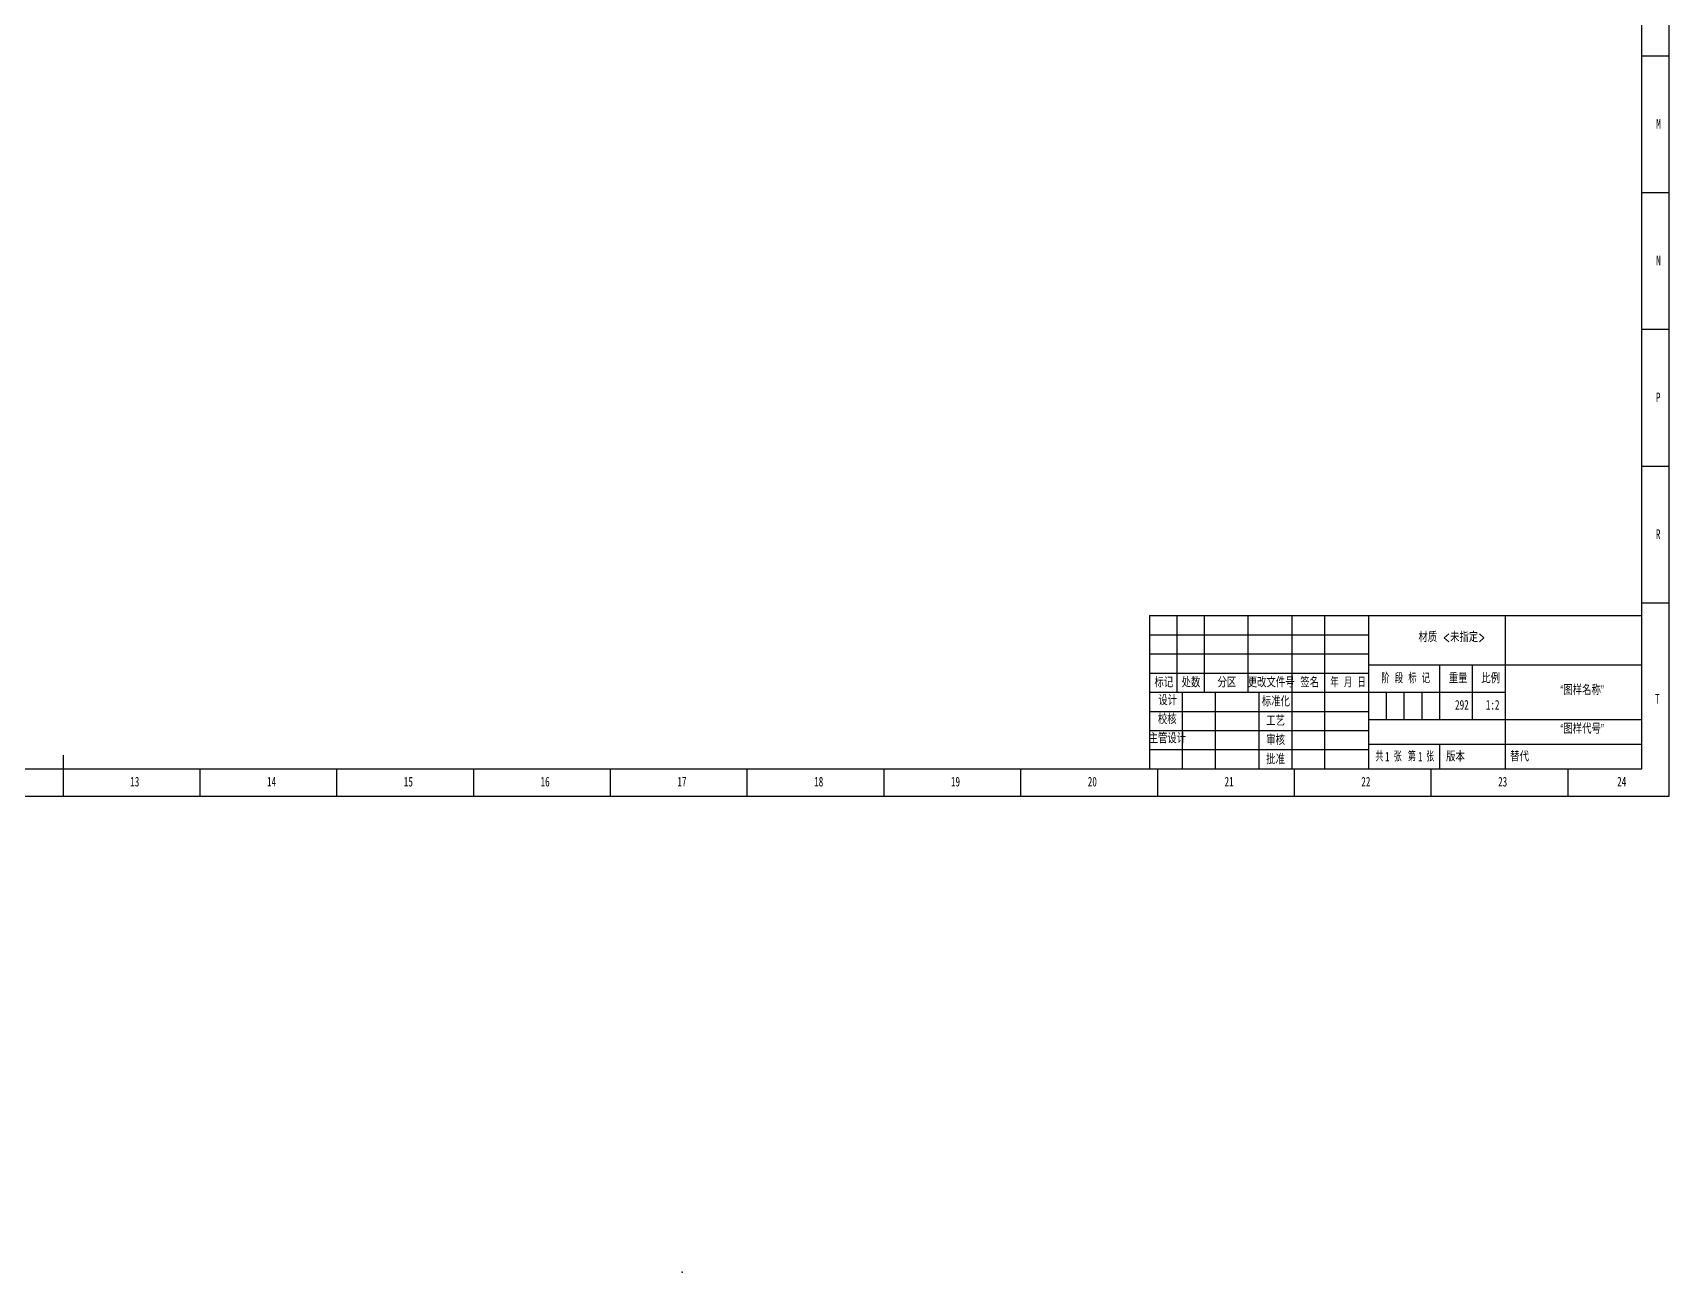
# Model space of a CAD drawing. Header units: millimetres. Extents: x 0 to 2378, y -348 to 1682.
# Drawn here: x 1182 to 2378, y -348 to 558 of the extents above; entities that cross this region are included whole.
import ezdxf

# ---------------------------------------------------------------- set-up
doc = ezdxf.new("R2010")
doc.units = ezdxf.units.MM
doc.header["$LTSCALE"] = 2
doc.header["$PDSIZE"] = -1
for name, color, linetype in [('10', 7, 'Continuous'), ('5', 7, 'Continuous'), ('9', 7, 'Continuous'), ('SLD-0', 7, 'Continuous')]:
    doc.layers.add(name, color=color, linetype=linetype)
doc.styles.add('SLDTEXTSTYLE0', font='TXT', dxfattribs={"width": 0.7, "bigfont": 'bigfont'})
doc.styles.add('SLDTEXTSTYLE1', font='TXT', dxfattribs={"width": 0.6, "bigfont": 'bigfont'})
doc.styles.add('SLDTEXTSTYLE2', font='TXT', dxfattribs={"width": 0.614286, "bigfont": 'bigfont'})
doc.styles.add('SLDTEXTSTYLE3', font='TXT', dxfattribs={"width": 0.62, "bigfont": 'bigfont'})
doc.styles.add('SLDTEXTSTYLE5', font='TXT', dxfattribs={"width": 0.7})

msp = doc.modelspace()

# ---------------------------------------------------------------- linework, layer by layer
at = {"color": 7, "linetype": 'Continuous'}
for q in [(1656.1, -348), (1656.3, -347.6)]:
    msp.add_line((1656.3, -348), q, dxfattribs=at)
msp.add_point((1656.3, -348), dxfattribs=at)
at = {"layer": '5', "color": 7}
for p, q in [((2378, 0), (2378, 1682)), ((1998, 118), (2158, 118)), ((1998, 104), (2158, 104)), ((2171, 76), (2171, 56)), ((2184, 76), (2184, 56)), ((2197, 76), (2197, 56)), ((0, 0), (2378, 0))]:
    msp.add_line(p, q, dxfattribs=at)
at = {"layer": '5', "color": 7, "lineweight": 25}
for p, q in [((2358, 20), (2358, 1662.1)), ((1998, 132), (2358, 132)), ((1998, 132), (1998, 20)), ((2018, 132), (2018, 76)), ((2038, 132), (2038, 76)), ((2070, 132), (2070, 76)), ((2102, 132), (2102, 20)), ((2126, 132), (2126, 20)), ((2158, 132), (2158, 20)), ((2258, 132), (2258, 76)), ((2158, 96), (2358, 96)), ((2210, 96), (2210, 56)), ((2234, 96), (2234, 56)), ((1998, 90), (2158, 90)), ((1998, 76), (2258, 76)), ((2022, 76), (2022, 20)), ((2046, 76), (2046, 20)), ((2078, 76), (2078, 20)), ((2258, 76), (2258, 20)), ((1998, 62), (2158, 62)), ((1998, 48), (2158, 48)), ((2158, 56), (2358, 56)), ((2158, 38), (2358, 38)), ((1998, 34), (2158, 34)), ((0, 20), (2358, 20))]:
    msp.add_line(p, q, dxfattribs=at)
at = {"layer": '5'}
for p, q in [((2378, 541), (2358, 541)), ((2378, 441), (2358, 441)), ((2378, 341), (2358, 341)), ((2378, 241), (2358, 241)), ((2378, 141), (2358, 141)), ((1304, 0), (1304, 20)), ((1404, 0), (1404, 20)), ((1504, 0), (1504, 20)), ((1604, 0), (1604, 20)), ((1704, 0), (1704, 20)), ((1804, 0), (1804, 20)), ((1904, 0), (1904, 20)), ((2004, 0), (2004, 20)), ((2104, 0), (2104, 20)), ((2204, 0), (2204, 20)), ((2304, 0), (2304, 20))]:
    msp.add_line(p, q, dxfattribs=at)
at = {"layer": '5', "lineweight": 25}
for p, q in [((2210, 38), (2210, 20)), ((1204, 0), (1204, 30))]:
    msp.add_line(p, q, dxfattribs=at)

# ---------------------------------------------------------------- texts
at = {"layer": '10', "char_height": 7}
for s, insert, attachment_point, style in [('M', (2370.2, 495), 2, 'SLDTEXTSTYLE5'), ('N', (2370.1, 395), 2, 'SLDTEXTSTYLE5'), ('P', (2369.9, 295), 2, 'SLDTEXTSTYLE5'), ('R', (2369.9, 195), 2, 'SLDTEXTSTYLE5'), ('材质 <未指定>', (2219, 119.7), 2, 'SLDTEXTSTYLE0'), ('“图样名称”', (2314.3, 81), 2, 'SLDTEXTSTYLE0'), ('T', (2369.3, 74.6), 2, 'SLDTEXTSTYLE5'), ('校核', (2011, 59.7), 2, 'SLDTEXTSTYLE0'), ('292', (2226.4, 70.3), 2, 'SLDTEXTSTYLE5'), ('“图样代号”', (2314.3, 52.7), 2, 'SLDTEXTSTYLE0'), ('主管设计', (2011.1, 45.7), 2, 'SLDTEXTSTYLE0'), ('1', (2170.2, 32.4), 1, 'SLDTEXTSTYLE5'), ('1', (2194.3, 32.4), 1, 'SLDTEXTSTYLE5'), ('13', (1256.2, 14.1), 2, 'SLDTEXTSTYLE5'), ('14', (1356.2, 14.1), 2, 'SLDTEXTSTYLE5'), ('15', (1456.2, 14.1), 2, 'SLDTEXTSTYLE5'), ('16', (1556.2, 14.1), 2, 'SLDTEXTSTYLE5'), ('17', (1656.2, 14.1), 2, 'SLDTEXTSTYLE5'), ('18', (1756.2, 14.1), 2, 'SLDTEXTSTYLE5'), ('19', (1856.2, 14.1), 2, 'SLDTEXTSTYLE5'), ('20', (1956.2, 14.1), 2, 'SLDTEXTSTYLE5'), ('21', (2056.2, 14.1), 2, 'SLDTEXTSTYLE5'), ('22', (2156.2, 14.1), 2, 'SLDTEXTSTYLE5'), ('23', (2256.2, 14.1), 2, 'SLDTEXTSTYLE5'), ('24', (2343.2, 14.1), 2, 'SLDTEXTSTYLE5')]:
    msp.add_mtext(s, dxfattribs=dict(at, insert=insert, attachment_point=attachment_point, style=style))
at = {"layer": '10', "color": 7, "insert": (2221.7, 32.4), "char_height": 7, "attachment_point": 2, "style": 'SLDTEXTSTYLE0'}
msp.add_mtext('版本', dxfattribs=at)
at = {"layer": '9', "color": 7, "char_height": 7, "attachment_point": 2}
for s, insert, style in [('标记', (2008.5, 86.6), 'SLDTEXTSTYLE0'), ('处数', (2028.3, 86.6), 'SLDTEXTSTYLE0'), ('分区', (2054.6, 86.6), 'SLDTEXTSTYLE0'), ('更改文件号', (2087, 86.6), 'SLDTEXTSTYLE0'), ('签名', (2115.1, 86.6), 'SLDTEXTSTYLE0'), ('年 月 日', (2143.2, 86.6), 'SLDTEXTSTYLE3'), ('阶 段 标 记', (2185.3, 89.6), 'SLDTEXTSTYLE2'), ('重量', (2223.6, 89.6), 'SLDTEXTSTYLE0'), ('比例', (2247.4, 89.6), 'SLDTEXTSTYLE0'), ('设计', (2011.3, 73.5), 'SLDTEXTSTYLE0'), ('标准化', (2090.4, 72.7), 'SLDTEXTSTYLE0'), ('工艺', (2090.2, 58.5), 'SLDTEXTSTYLE0'), ('审核', (2090.2, 44.5), 'SLDTEXTSTYLE0'), ('批准', (2090.2, 30.4), 'SLDTEXTSTYLE0'), ('共  张', (2172.8, 32.4), 'SLDTEXTSTYLE1'), ('第  张', (2196.5, 32.4), 'SLDTEXTSTYLE1')]:
    msp.add_mtext(s, dxfattribs=dict(at, insert=insert, style=style))
at = {"layer": 'SLD-0', "char_height": 7}
for s, insert, attachment_point, style in [('1:2', (2248.9, 70.3), 2, 'SLDTEXTSTYLE5'), ('替代', (2261.7, 32.4), 1, 'SLDTEXTSTYLE0')]:
    msp.add_mtext(s, dxfattribs=dict(at, insert=insert, attachment_point=attachment_point, style=style))

doc.saveas('drawing.dxf')
